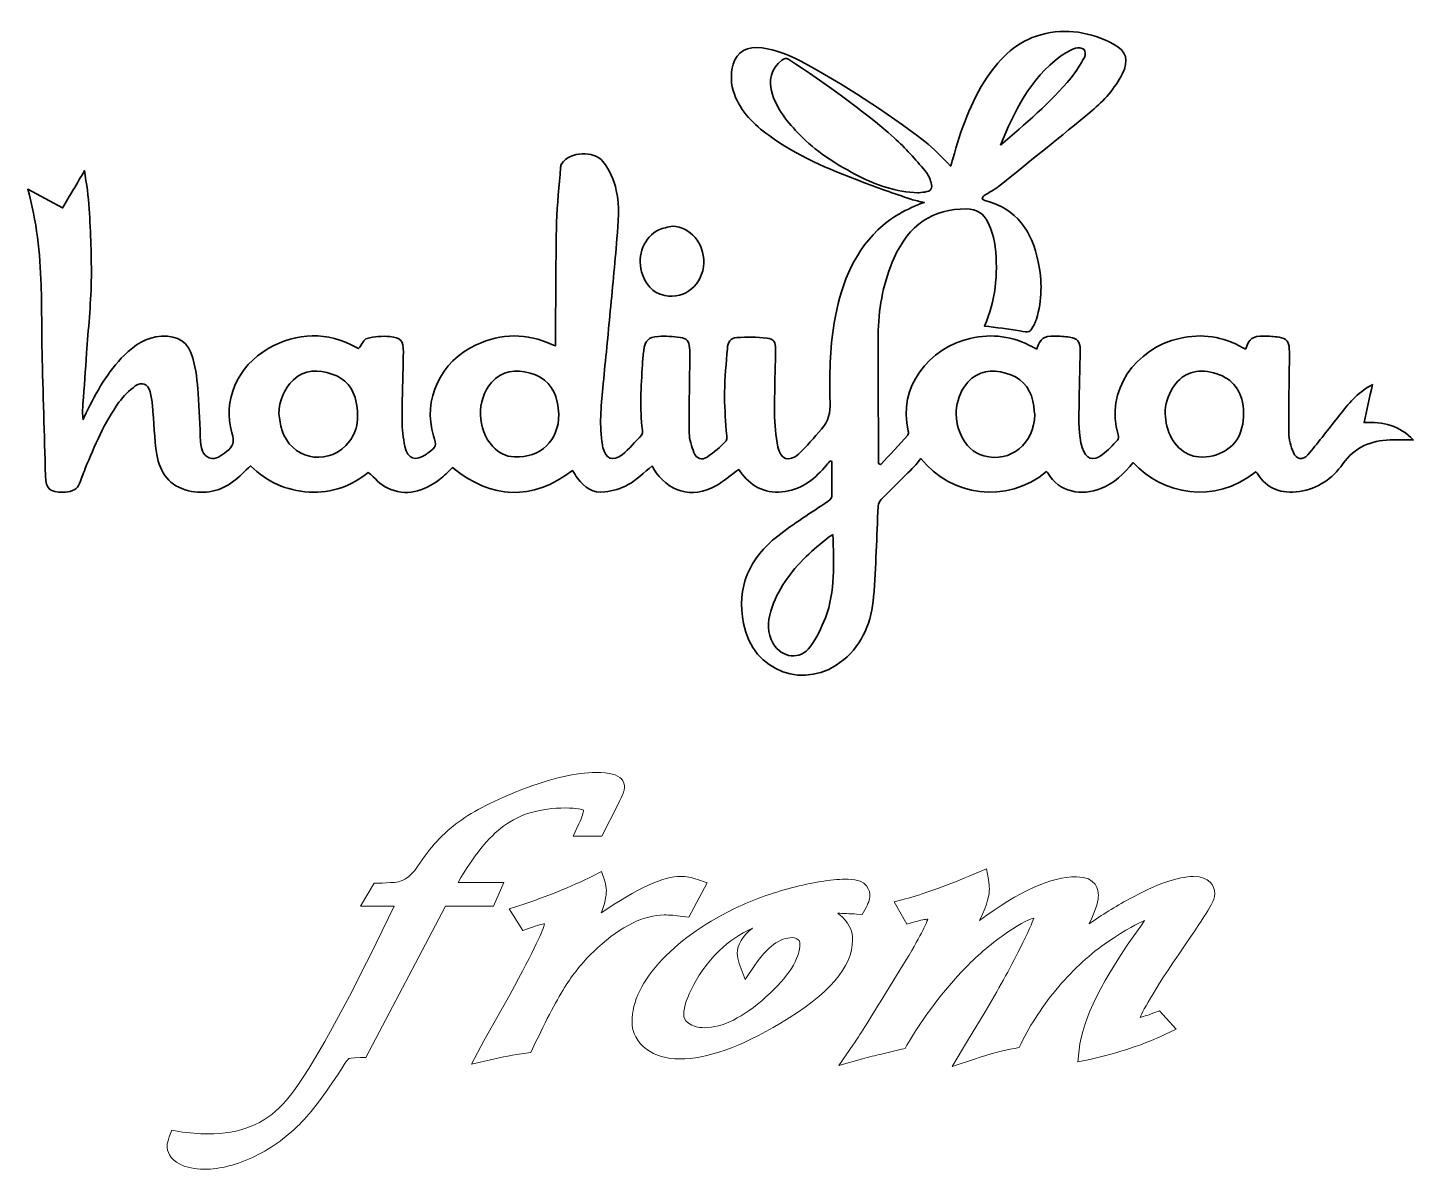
# Model space of a CAD drawing. Header units: inches. Extents: x 0.2 to 21.9, y -14.5 to -3.5.
# Drawn here: x 2.923 to 4.489, y -11.489 to -10.198 of the extents above; entities that cross this region are included whole.
import ezdxf

# ---------------------------------------------------------------- set-up
doc = ezdxf.new("R2010")
doc.units = ezdxf.units.IN
doc.header["$MEASUREMENT"] = 0
doc.layers.add('Layer 1', color=7, linetype='Continuous')

# ---------------------------------------------------------------- blocks, each defined once
blk = doc.blocks.new('block 3')
at = {"layer": 'Layer 1', "color": 140, "lineweight": 35, "true_color": 0x00adef}
for points, knots in [([(4.1727, -10.6897), (4.1624, -10.7023), (4.1513, -10.7133), (4.1361, -10.7192), (4.1147, -10.7275), (4.089, -10.724), (4.0761, -10.7012), (4.0758, -10.7007), (4.0752, -10.7004), (4.0748, -10.7), (4.0288, -10.7374), (3.967, -10.7275), (3.9326, -10.6852), (3.93, -10.6883), (3.9278, -10.6915), (3.925, -10.6943), (3.9127, -10.7067), (3.9002, -10.7189), (3.8879, -10.7314), (3.8861, -10.7333), (3.8846, -10.7363), (3.8844, -10.7389), (3.8826, -10.7731), (3.8819, -10.8073), (3.8792, -10.8414), (3.877, -10.8691), (3.8674, -10.8944), (3.8451, -10.9129), (3.8023, -10.9485), (3.7424, -10.9266), (3.732, -10.8716), (3.7242, -10.8306), (3.7386, -10.7979), (3.7707, -10.7729), (3.7889, -10.7587), (3.8086, -10.7464), (3.8278, -10.7335), (3.831, -10.7314), (3.8322, -10.7294), (3.8321, -10.7253), (3.8317, -10.7131), (3.832, -10.7008), (3.832, -10.6886), (3.8313, -10.6883), (3.8307, -10.6881), (3.83, -10.6879), (3.8287, -10.6894), (3.8275, -10.6909), (3.8261, -10.6925), (3.8135, -10.7073), (3.7994, -10.7196), (3.779, -10.7225), (3.7588, -10.7254), (3.7428, -10.7185), (3.7303, -10.7026), (3.7289, -10.7008), (3.7276, -10.6988), (3.7266, -10.6974), (3.7178, -10.7038), (3.7098, -10.711), (3.7007, -10.7161), (3.6737, -10.7311), (3.646, -10.723), (3.6304, -10.6964), (3.6297, -10.6952), (3.629, -10.6941), (3.6286, -10.6936), (3.6196, -10.7008), (3.6115, -10.7091), (3.6018, -10.7147), (3.5939, -10.7192), (3.5843, -10.7218), (3.5752, -10.723), (3.5621, -10.7247), (3.552, -10.7179), (3.5444, -10.7075), (3.5424, -10.7048), (3.5407, -10.7019), (3.5388, -10.6989), (3.4925, -10.7333), (3.4475, -10.7311), (3.403, -10.6955), (3.3982, -10.6999), (3.3935, -10.7048), (3.3881, -10.7089), (3.3702, -10.7226), (3.3505, -10.7286), (3.3291, -10.7184), (3.3213, -10.7147), (3.3153, -10.7073), (3.3078, -10.701), (3.2892, -10.7158), (3.2666, -10.7247), (3.2408, -10.7231), (3.2151, -10.7215), (3.1929, -10.7116), (3.1747, -10.6936), (3.1681, -10.6996), (3.1621, -10.7058), (3.1553, -10.7109), (3.1401, -10.7224), (3.1231, -10.7259), (3.1045, -10.7216), (3.0829, -10.7166), (3.0721, -10.7011), (3.0687, -10.6808), (3.0657, -10.6624), (3.0653, -10.6436), (3.0636, -10.625), (3.0631, -10.6198), (3.0625, -10.6146), (3.061, -10.6096), (3.0585, -10.6009), (3.0516, -10.5978), (3.0443, -10.6031), (3.0373, -10.6082), (3.0308, -10.6146), (3.0258, -10.6216), (3.0092, -10.6446), (2.9983, -10.6706), (2.9876, -10.6966), (2.985, -10.7029), (2.9831, -10.7095), (2.9801, -10.7156), (2.9789, -10.7181), (2.976, -10.7204), (2.9733, -10.7215), (2.97, -10.7228), (2.9662, -10.7231), (2.9626, -10.7232), (2.9474, -10.7236), (2.9433, -10.7198), (2.9428, -10.7048), (2.9414, -10.6579), (2.94, -10.6111), (2.9388, -10.5642), (2.9382, -10.5392), (2.9387, -10.5142), (2.9378, -10.4893), (2.9365, -10.453), (2.933, -10.4169), (2.9226, -10.3807), (2.9361, -10.3879), (2.9487, -10.3947), (2.962, -10.4018), (2.97, -10.3882), (2.9781, -10.3746), (2.987, -10.3595), (2.9889, -10.3751), (2.9915, -10.3889), (2.9922, -10.4027), (2.9936, -10.43), (2.995, -10.4574), (2.9945, -10.4847), (2.994, -10.5119), (2.9911, -10.5389), (2.9892, -10.566), (2.9879, -10.5851), (2.9865, -10.6042), (2.9851, -10.6232), (2.9847, -10.629), (2.9844, -10.6348), (2.9852, -10.6411), (2.9864, -10.6385), (2.9876, -10.636), (2.9889, -10.6334), (3.0003, -10.6098), (3.0131, -10.587), (3.0319, -10.5683), (3.0435, -10.5568), (3.0568, -10.5477), (3.0739, -10.5469), (3.0927, -10.5459), (3.1044, -10.5534), (3.1094, -10.5717), (3.1129, -10.5846), (3.1144, -10.5982), (3.1154, -10.6115), (3.1169, -10.6297), (3.117, -10.6481), (3.1182, -10.6663), (3.1186, -10.6735), (3.12, -10.6814), (3.1279, -10.6843), (3.1358, -10.6872), (3.1415, -10.6816), (3.1474, -10.6774), (3.155, -10.6719), (3.1568, -10.6663), (3.1536, -10.6562), (3.1425, -10.6204), (3.16, -10.5805), (3.1947, -10.5608), (3.2276, -10.5421), (3.2611, -10.5413), (3.2946, -10.5597), (3.2956, -10.5603), (3.2967, -10.5608), (3.2968, -10.5608), (3.3002, -10.5565), (3.3026, -10.5503), (3.3065, -10.5493), (3.3146, -10.5471), (3.3235, -10.5465), (3.332, -10.5473), (3.3447, -10.5485), (3.3475, -10.5519), (3.3474, -10.5648), (3.3472, -10.5906), (3.3459, -10.6163), (3.3459, -10.6421), (3.3458, -10.6519), (3.3471, -10.6618), (3.3492, -10.6714), (3.3524, -10.686), (3.3611, -10.6888), (3.3735, -10.6803), (3.3742, -10.6798), (3.3748, -10.6794), (3.3754, -10.6789), (3.3851, -10.6712), (3.3851, -10.6712), (3.3815, -10.6594), (3.369, -10.619), (3.3895, -10.575), (3.4299, -10.5565), (3.4583, -10.5435), (3.4869, -10.543), (3.5155, -10.5564), (3.5167, -10.5569), (3.518, -10.5572), (3.5195, -10.5577), (3.5195, -10.552), (3.5195, -10.5466), (3.5195, -10.5413), (3.5198, -10.5002), (3.5197, -10.4591), (3.5207, -10.4181), (3.5212, -10.3974), (3.5236, -10.3768), (3.5252, -10.3561), (3.5253, -10.3546), (3.5256, -10.3528), (3.5265, -10.3516), (3.536, -10.338), (3.5627, -10.3366), (3.5731, -10.3494), (3.5808, -10.3589), (3.5857, -10.3699), (3.5882, -10.3819), (3.5922, -10.4), (3.5906, -10.4183), (3.589, -10.4365), (3.5864, -10.4656), (3.5837, -10.4946), (3.5809, -10.5237), (3.5784, -10.5509), (3.5755, -10.5781), (3.573, -10.6053), (3.571, -10.6268), (3.5688, -10.6482), (3.5725, -10.6697), (3.5727, -10.6707), (3.5729, -10.6717), (3.5731, -10.6726), (3.5766, -10.6856), (3.5842, -10.6891), (3.5947, -10.6809), (3.603, -10.6744), (3.6098, -10.666), (3.617, -10.6583), (3.618, -10.6572), (3.6181, -10.6549), (3.6179, -10.6532), (3.6142, -10.6285), (3.6166, -10.6038), (3.6177, -10.5791), (3.6179, -10.5739), (3.6185, -10.5687), (3.6192, -10.5635), (3.6209, -10.5516), (3.624, -10.548), (3.6359, -10.5471), (3.644, -10.5465), (3.6523, -10.5472), (3.6605, -10.5482), (3.6675, -10.549), (3.6706, -10.5526), (3.6711, -10.5599), (3.6716, -10.5677), (3.6713, -10.5756), (3.6712, -10.5834), (3.671, -10.6078), (3.6703, -10.6321), (3.6707, -10.6564), (3.6708, -10.6638), (3.6732, -10.6714), (3.676, -10.6784), (3.6788, -10.6854), (3.6846, -10.6875), (3.6908, -10.6835), (3.6987, -10.6784), (3.706, -10.6719), (3.7125, -10.665), (3.7144, -10.6629), (3.7126, -10.6574), (3.7124, -10.6535), (3.7118, -10.6391), (3.7103, -10.6246), (3.7106, -10.6102), (3.7109, -10.5937), (3.7126, -10.5773), (3.7138, -10.5608), (3.7143, -10.5537), (3.7174, -10.5489), (3.7245, -10.5484), (3.7358, -10.5476), (3.7473, -10.5477), (3.7585, -10.549), (3.7666, -10.5499), (3.7684, -10.5533), (3.7683, -10.5616), (3.768, -10.5855), (3.767, -10.6095), (3.7672, -10.6334), (3.7673, -10.6464), (3.7683, -10.6596), (3.7709, -10.6722), (3.7737, -10.6862), (3.7836, -10.6896), (3.7943, -10.6802), (3.8039, -10.6718), (3.8116, -10.6613), (3.8203, -10.6518), (3.8281, -10.6431), (3.8304, -10.6331), (3.83, -10.6214), (3.829, -10.5914), (3.8297, -10.5614), (3.8347, -10.5317), (3.8413, -10.4921), (3.8544, -10.4555), (3.8841, -10.4267), (3.8989, -10.4123), (3.9165, -10.4026), (3.9365, -10.3956), (3.9314, -10.3944), (3.9263, -10.3936), (3.9214, -10.392), (3.9023, -10.3854), (3.8831, -10.3789), (3.8642, -10.3716), (3.828, -10.3578), (3.7922, -10.3429), (3.7606, -10.3197), (3.7439, -10.3074), (3.7291, -10.2933), (3.7217, -10.2732), (3.7176, -10.2621), (3.7173, -10.2507), (3.7203, -10.2394), (3.7241, -10.2251), (3.7367, -10.2184), (3.753, -10.2208), (3.7683, -10.2231), (3.7827, -10.2283), (3.7961, -10.2355), (3.8457, -10.262), (3.8926, -10.2927), (3.9372, -10.3267), (3.9477, -10.3347), (3.9564, -10.3449), (3.9663, -10.3544), (3.9671, -10.352), (3.968, -10.3491), (3.9688, -10.3462), (3.9777, -10.3137), (3.9889, -10.2821), (4.0077, -10.2539), (4.0227, -10.2315), (4.0415, -10.2133), (4.0684, -10.2059), (4.0971, -10.198), (4.1246, -10.203), (4.1505, -10.2165), (4.1654, -10.2243), (4.1681, -10.2351), (4.1603, -10.2504), (4.1519, -10.2668), (4.1398, -10.2805), (4.1259, -10.2921), (4.0911, -10.321), (4.0558, -10.3492), (4.0205, -10.3775), (4.0155, -10.3815), (4.0096, -10.3844), (4.0042, -10.3879), (4.0031, -10.3887), (4.0024, -10.3902), (4.0016, -10.3913), (4.0027, -10.392), (4.0037, -10.393), (4.0049, -10.3933), (4.041, -10.4025), (4.0583, -10.4283), (4.0654, -10.4626), (4.0699, -10.4843), (4.0698, -10.5061), (4.0633, -10.5276), (4.0627, -10.5295), (4.0619, -10.5314), (4.061, -10.5332), (4.0563, -10.5428), (4.0551, -10.5428), (4.0446, -10.5409), (4.0313, -10.5385), (4.0178, -10.5372), (4.0045, -10.5354), (4.0169, -10.5072), (4.0201, -10.4769), (4.0168, -10.4459), (4.0158, -10.4363), (4.0123, -10.4268), (4.0084, -10.4179), (4.0041, -10.4079), (3.9953, -10.4033), (3.9842, -10.403), (3.9466, -10.4023), (3.9188, -10.4211), (3.9024, -10.4584), (3.8909, -10.4845), (3.8851, -10.512), (3.8845, -10.5403), (3.8837, -10.5821), (3.8846, -10.624), (3.8847, -10.6659), (3.8847, -10.6742), (3.8847, -10.6826), (3.8847, -10.6909), (3.8856, -10.6913), (3.8865, -10.6917), (3.8874, -10.6921), (3.8976, -10.681), (3.9079, -10.6698), (3.918, -10.6586), (3.9188, -10.6577), (3.9186, -10.6556), (3.9183, -10.6542), (3.9063, -10.6042), (3.942, -10.5599), (3.9885, -10.5493), (4.0131, -10.5437), (4.0367, -10.5467), (4.059, -10.559), (4.0604, -10.5597), (4.0618, -10.5604), (4.0633, -10.5612), (4.0634, -10.5612), (4.0636, -10.5612), (4.0638, -10.5612), (4.0679, -10.5492), (4.071, -10.5468), (4.084, -10.5468), (4.0896, -10.5468), (4.0953, -10.5471), (4.1008, -10.548), (4.1099, -10.5494), (4.1128, -10.5527), (4.1127, -10.5621), (4.1125, -10.5841), (4.1117, -10.606), (4.1115, -10.6279), (4.1113, -10.643), (4.1106, -10.6581), (4.1151, -10.6728), (4.1192, -10.686), (4.1271, -10.689), (4.1382, -10.6807), (4.1444, -10.6761), (4.1496, -10.6701), (4.1549, -10.6644), (4.1561, -10.6631), (4.1564, -10.6602), (4.1558, -10.6584), (4.1409, -10.6089), (4.175, -10.5606), (4.2252, -10.5493), (4.2504, -10.5436), (4.2743, -10.5468), (4.2968, -10.5599), (4.2975, -10.5603), (4.2982, -10.5607), (4.2989, -10.561), (4.2993, -10.5611), (4.2997, -10.561), (4.3001, -10.561), (4.3044, -10.5491), (4.3075, -10.5468), (4.3203, -10.5468), (4.3261, -10.5468), (4.3319, -10.5471), (4.3377, -10.548), (4.346, -10.5494), (4.3488, -10.5528), (4.3493, -10.5615), (4.3496, -10.5681), (4.3494, -10.5748), (4.3493, -10.5814), (4.349, -10.6064), (4.3483, -10.6313), (4.3487, -10.6562), (4.3488, -10.6636), (4.3511, -10.6713), (4.3539, -10.6783), (4.3571, -10.6863), (4.3645, -10.6877), (4.3701, -10.6811), (4.3812, -10.6682), (4.3915, -10.6545), (4.4021, -10.6411), (4.4122, -10.6283), (4.422, -10.6152), (4.4358, -10.606), (4.4378, -10.6047), (4.4399, -10.6036), (4.4433, -10.6016), (4.44, -10.6166), (4.437, -10.6302), (4.4338, -10.6445), (4.4553, -10.6432), (4.4742, -10.6481), (4.4895, -10.6641), (4.4808, -10.6641), (4.472, -10.6638), (4.4633, -10.6641), (4.4413, -10.665), (4.4231, -10.6724), (4.4097, -10.6913), (4.3979, -10.7081), (4.3816, -10.7193), (4.3607, -10.7224), (4.3405, -10.7254), (4.3241, -10.7198), (4.3129, -10.7019), (4.3125, -10.7013), (4.3119, -10.7007), (4.3114, -10.7002), (4.2645, -10.7381), (4.2055, -10.7255), (4.1727, -10.6897)], [0, 0, 0, 0, 1, 1, 1, 2, 2, 2, 3, 3, 3, 4, 4, 4, 5, 5, 5, 6, 6, 6, 7, 7, 7, 8, 8, 8, 9, 9, 9, 10, 10, 10, 11, 11, 11, 12, 12, 12, 13, 13, 13, 14, 14, 14, 15, 15, 15, 16, 16, 16, 17, 17, 17, 18, 18, 18, 19, 19, 19, 20, 20, 20, 21, 21, 21, 22, 22, 22, 23, 23, 23, 24, 24, 24, 25, 25, 25, 26, 26, 26, 27, 27, 27, 28, 28, 28, 29, 29, 29, 30, 30, 30, 31, 31, 31, 32, 32, 32, 33, 33, 33, 34, 34, 34, 35, 35, 35, 36, 36, 36, 37, 37, 37, 38, 38, 38, 39, 39, 39, 40, 40, 40, 41, 41, 41, 42, 42, 42, 43, 43, 43, 44, 44, 44, 45, 45, 45, 46, 46, 46, 47, 47, 47, 48, 48, 48, 49, 49, 49, 50, 50, 50, 51, 51, 51, 52, 52, 52, 53, 53, 53, 54, 54, 54, 55, 55, 55, 56, 56, 56, 57, 57, 57, 58, 58, 58, 59, 59, 59, 60, 60, 60, 61, 61, 61, 62, 62, 62, 63, 63, 63, 64, 64, 64, 65, 65, 65, 66, 66, 66, 67, 67, 67, 68, 68, 68, 69, 69, 69, 70, 70, 70, 71, 71, 71, 72, 72, 72, 73, 73, 73, 74, 74, 74, 75, 75, 75, 76, 76, 76, 77, 77, 77, 78, 78, 78, 79, 79, 79, 80, 80, 80, 81, 81, 81, 82, 82, 82, 83, 83, 83, 84, 84, 84, 85, 85, 85, 86, 86, 86, 87, 87, 87, 88, 88, 88, 89, 89, 89, 90, 90, 90, 91, 91, 91, 92, 92, 92, 93, 93, 93, 94, 94, 94, 95, 95, 95, 96, 96, 96, 97, 97, 97, 98, 98, 98, 99, 99, 99, 100, 100, 100, 101, 101, 101, 102, 102, 102, 103, 103, 103, 104, 104, 104, 105, 105, 105, 106, 106, 106, 107, 107, 107, 108, 108, 108, 109, 109, 109, 110, 110, 110, 111, 111, 111, 112, 112, 112, 113, 113, 113, 114, 114, 114, 115, 115, 115, 116, 116, 116, 117, 117, 117, 118, 118, 118, 119, 119, 119, 120, 120, 120, 121, 121, 121, 122, 122, 122, 123, 123, 123, 124, 124, 124, 125, 125, 125, 126, 126, 126, 127, 127, 127, 128, 128, 128, 129, 129, 129, 130, 130, 130, 131, 131, 131, 132, 132, 132, 133, 133, 133, 134, 134, 134, 135, 135, 135, 136, 136, 136, 137, 137, 137, 138, 138, 138, 139, 139, 139, 140, 140, 140, 141, 141, 141, 142, 142, 142, 143, 143, 143, 144, 144, 144, 145, 145, 145, 146, 146, 146, 147, 147, 147, 148, 148, 148, 149, 149, 149, 150, 150, 150, 151, 151, 151, 152, 152, 152, 153, 153, 153, 154, 154, 154, 155, 155, 155, 156, 156, 156, 157, 157, 157, 158, 158, 158, 159, 159, 159, 160, 160, 160, 161, 161, 161, 162, 162, 162, 163, 163, 163, 164, 164, 164, 165, 165, 165, 166, 166, 166, 167, 167, 167, 168, 168, 168, 169, 169, 169, 170, 170, 170, 171, 171, 171, 172, 172, 172, 173, 173, 173, 174, 174, 174, 175, 175, 175, 176, 176, 176, 177, 177, 177, 178, 178, 178, 179, 179, 179, 180, 180, 180, 181, 181, 181, 182, 182, 182, 183, 183, 183, 183]), ([(4.0226, -10.3307), (4.0509, -10.3069), (4.0787, -10.2828), (4.1025, -10.2546), (4.1084, -10.2476), (4.1131, -10.2395), (4.1176, -10.2315), (4.1189, -10.2293), (4.1188, -10.2241), (4.1172, -10.2228), (4.1149, -10.221), (4.1102, -10.2201), (4.1074, -10.2212), (4.1015, -10.2234), (4.0957, -10.2265), (4.0906, -10.2303), (4.0563, -10.2558), (4.0383, -10.2924), (4.0226, -10.3307)], [0, 0, 0, 0, 1, 1, 1, 2, 2, 2, 3, 3, 3, 4, 4, 4, 5, 5, 5, 6, 6, 6, 6]), ([(3.9293, -10.3848), (3.9308, -10.3846), (3.934, -10.3842), (3.9372, -10.3838), (3.9441, -10.3828), (3.9463, -10.3799), (3.9442, -10.3732), (3.9427, -10.3685), (3.9408, -10.3634), (3.9376, -10.3598), (3.9263, -10.347), (3.9152, -10.3339), (3.9025, -10.3226), (3.8655, -10.2896), (3.8247, -10.2615), (3.7835, -10.2339), (3.7802, -10.2317), (3.778, -10.233), (3.7755, -10.2348), (3.7634, -10.2441), (3.7594, -10.258), (3.7648, -10.2737), (3.7715, -10.2931), (3.7846, -10.3081), (3.7988, -10.3222), (3.8173, -10.3405), (3.8393, -10.3539), (3.8623, -10.3657), (3.8828, -10.3762), (3.9043, -10.3837), (3.9293, -10.3848)], [0, 0, 0, 0, 1, 1, 1, 2, 2, 2, 3, 3, 3, 4, 4, 4, 5, 5, 5, 6, 6, 6, 7, 7, 7, 8, 8, 8, 9, 9, 9, 10, 10, 10, 10]), ([(3.6517, -10.4223), (3.6725, -10.4237), (3.6877, -10.4414), (3.6871, -10.464), (3.6863, -10.4883), (3.6661, -10.5056), (3.6431, -10.5009), (3.6286, -10.4979), (3.6207, -10.4878), (3.6168, -10.474), (3.6115, -10.4551), (3.6197, -10.4345), (3.6363, -10.4266), (3.641, -10.4244), (3.6465, -10.4237), (3.6517, -10.4223)], [0, 0, 0, 0, 1, 1, 1, 2, 2, 2, 3, 3, 3, 4, 4, 4, 5, 5, 5, 5]), ([(3.2065, -10.6347), (3.2077, -10.6408), (3.2083, -10.6471), (3.2101, -10.6529), (3.2201, -10.6849), (3.2587, -10.6943), (3.2823, -10.6705), (3.2959, -10.6568), (3.2977, -10.6397), (3.2942, -10.6218), (3.2912, -10.606), (3.282, -10.5946), (3.2666, -10.5896), (3.2512, -10.5846), (3.2359, -10.584), (3.223, -10.5962), (3.2121, -10.6065), (3.2073, -10.6197), (3.2065, -10.6347)], [0, 0, 0, 0, 1, 1, 1, 2, 2, 2, 3, 3, 3, 4, 4, 4, 5, 5, 5, 6, 6, 6, 6]), ([(3.5233, -10.635), (3.5228, -10.6304), (3.5226, -10.6257), (3.5215, -10.6213), (3.5177, -10.6044), (3.5076, -10.593), (3.4907, -10.5885), (3.4742, -10.5842), (3.4591, -10.5858), (3.4471, -10.5993), (3.4298, -10.6189), (3.4305, -10.6527), (3.4486, -10.6717), (3.4552, -10.6786), (3.4633, -10.683), (3.473, -10.6834), (3.5032, -10.6844), (3.523, -10.6652), (3.5233, -10.635)], [0, 0, 0, 0, 1, 1, 1, 2, 2, 2, 3, 3, 3, 4, 4, 4, 5, 5, 5, 6, 6, 6, 6]), ([(4.0614, -10.6353), (4.0607, -10.6303), (4.0605, -10.6252), (4.0594, -10.6204), (4.0555, -10.6037), (4.0451, -10.5928), (4.0285, -10.5885), (4.0125, -10.5843), (3.9978, -10.5859), (3.9858, -10.5988), (3.9718, -10.6138), (3.9685, -10.6399), (3.9782, -10.6591), (3.9837, -10.6702), (3.9916, -10.6788), (4.0039, -10.6821), (4.0341, -10.6905), (4.0612, -10.6682), (4.0614, -10.6353)], [0, 0, 0, 0, 1, 1, 1, 2, 2, 2, 3, 3, 3, 4, 4, 4, 5, 5, 5, 6, 6, 6, 6]), ([(4.2088, -10.6343), (4.2094, -10.6391), (4.2097, -10.6439), (4.2108, -10.6486), (4.2152, -10.6679), (4.2306, -10.6825), (4.2469, -10.6834), (4.2697, -10.6845), (4.2882, -10.6733), (4.2946, -10.6542), (4.2981, -10.6435), (4.2985, -10.6326), (4.2963, -10.6215), (4.2927, -10.6035), (4.2798, -10.5912), (4.2601, -10.5874), (4.2416, -10.5838), (4.2269, -10.5899), (4.2172, -10.6057), (4.2118, -10.6144), (4.2089, -10.6239), (4.2088, -10.6343)], [0, 0, 0, 0, 1, 1, 1, 2, 2, 2, 3, 3, 3, 4, 4, 4, 5, 5, 5, 6, 6, 6, 7, 7, 7, 7]), ([(3.8332, -10.7712), (3.8309, -10.7726), (3.8292, -10.7733), (3.8279, -10.7745), (3.8195, -10.7816), (3.8106, -10.7883), (3.8028, -10.7961), (3.7852, -10.8137), (3.7703, -10.8333), (3.763, -10.8577), (3.7593, -10.8702), (3.7588, -10.8825), (3.7657, -10.8943), (3.7756, -10.9111), (3.7961, -10.9135), (3.8075, -10.898), (3.8147, -10.8882), (3.8203, -10.8767), (3.8247, -10.8652), (3.8362, -10.8352), (3.8339, -10.8036), (3.8332, -10.7712)], [0, 0, 0, 0, 1, 1, 1, 2, 2, 2, 3, 3, 3, 4, 4, 4, 5, 5, 5, 6, 6, 6, 7, 7, 7, 7])]:
    blk.add_open_spline(points, degree=3, knots=knots, dxfattribs=at)
blk = doc.blocks.new('block 9')
at = {"layer": 'Layer 1', "color": 140, "lineweight": 9, "true_color": 0x00adef}
for points, knots in [([(3.1221, -11.4889), (3.1115, -11.4889), (3.1023, -11.487), (3.0949, -11.4831), (3.0828, -11.477), (3.0803, -11.4685), (3.0803, -11.4625), (3.0803, -11.4596), (3.0811, -11.4564), (3.0827, -11.4523), (3.0827, -11.4523), (3.0856, -11.4448), (3.0856, -11.4448), (3.0856, -11.4448), (3.0936, -11.4461), (3.0936, -11.4461), (3.1049, -11.448), (3.1159, -11.4489), (3.1264, -11.4489), (3.1626, -11.4489), (3.1902, -11.438), (3.2111, -11.4154), (3.233, -11.3918), (3.2662, -11.3352), (3.3097, -11.247), (3.3097, -11.247), (3.3372, -11.1915), (3.3372, -11.1915), (3.3372, -11.1915), (3.2989, -11.1915), (3.2989, -11.1915), (3.2989, -11.1915), (3.3143, -11.1653), (3.3143, -11.1653), (3.3143, -11.1653), (3.324, -11.1653), (3.324, -11.1653), (3.324, -11.1653), (3.3328, -11.1648), (3.3328, -11.1648), (3.3455, -11.1648), (3.3553, -11.1589), (3.3634, -11.1466), (3.377, -11.1257), (3.3927, -11.1086), (3.4101, -11.0959), (3.4271, -11.0835), (3.4511, -11.0712), (3.4815, -11.0594), (3.5148, -11.0467), (3.543, -11.0403), (3.5653, -11.0403), (3.581, -11.0403), (3.5893, -11.0424), (3.594, -11.0475), (3.5966, -11.0504), (3.5979, -11.0541), (3.5975, -11.0579), (3.5971, -11.0609), (3.5958, -11.0647), (3.5902, -11.0759), (3.5902, -11.0759), (3.5718, -11.1124), (3.5718, -11.1124), (3.5718, -11.1124), (3.5394, -11.1124), (3.5394, -11.1124), (3.5394, -11.1124), (3.546, -11.0982), (3.546, -11.0982), (3.5499, -11.0899), (3.551, -11.0853), (3.5513, -11.083), (3.5495, -11.0821), (3.5442, -11.0803), (3.5305, -11.0803), (3.5028, -11.0803), (3.4794, -11.0871), (3.461, -11.1006), (3.4438, -11.1132), (3.4264, -11.1347), (3.4094, -11.1646), (3.4094, -11.1646), (3.4609, -11.1646), (3.4609, -11.1646), (3.4609, -11.1646), (3.4493, -11.1915), (3.4493, -11.1915), (3.4493, -11.1915), (3.395, -11.1915), (3.395, -11.1915), (3.395, -11.1915), (3.3049, -11.3626), (3.3049, -11.3626), (3.3049, -11.3626), (3.2988, -11.3626), (3.2988, -11.3626), (3.2886, -11.3626), (3.2859, -11.3637), (3.2858, -11.3637), (3.2858, -11.3637), (3.2858, -11.3637), (3.2858, -11.3637), (3.2858, -11.3637), (3.284, -11.3649), (3.2805, -11.3705), (3.2615, -11.4005), (3.2459, -11.4216), (3.2327, -11.4351), (3.2175, -11.4513), (3.1996, -11.4644), (3.1797, -11.4741), (3.1595, -11.484), (3.1401, -11.4889), (3.1221, -11.4889)], [0, 0, 0, 0, 1, 1, 1, 2, 2, 2, 3, 3, 3, 4, 4, 4, 5, 5, 5, 6, 6, 6, 7, 7, 7, 8, 8, 8, 9, 9, 9, 10, 10, 10, 11, 11, 11, 12, 12, 12, 13, 13, 13, 14, 14, 14, 15, 15, 15, 16, 16, 16, 17, 17, 17, 18, 18, 18, 19, 19, 19, 20, 20, 20, 21, 21, 21, 22, 22, 22, 23, 23, 23, 24, 24, 24, 25, 25, 25, 26, 26, 26, 27, 27, 27, 28, 28, 28, 29, 29, 29, 30, 30, 30, 31, 31, 31, 32, 32, 32, 33, 33, 33, 34, 34, 34, 35, 35, 35, 36, 36, 36, 37, 37, 37, 38, 38, 38, 38]), ([(3.4385, -11.3438), (3.4385, -11.3438), (3.4677, -11.2916), (3.4677, -11.2916), (3.4972, -11.2381), (3.5052, -11.2183), (3.5072, -11.2112), (3.5049, -11.2116), (3.5, -11.2129), (3.4901, -11.2163), (3.4901, -11.2163), (3.4825, -11.219), (3.4825, -11.219), (3.4825, -11.219), (3.4672, -11.1945), (3.4672, -11.1945), (3.4672, -11.1945), (3.4793, -11.1905), (3.4793, -11.1905), (3.5095, -11.1807), (3.537, -11.1695), (3.5612, -11.1574), (3.5612, -11.1574), (3.5716, -11.1522), (3.5716, -11.1522), (3.5716, -11.1522), (3.5751, -11.1633), (3.5751, -11.1633), (3.5764, -11.1671), (3.577, -11.1705), (3.577, -11.1737), (3.577, -11.1805), (3.5751, -11.1887), (3.5711, -11.1989), (3.6118, -11.1712), (3.6415, -11.1577), (3.6614, -11.1577), (3.6671, -11.1577), (3.6734, -11.1589), (3.68, -11.1612), (3.68, -11.1612), (3.691, -11.165), (3.691, -11.165), (3.691, -11.165), (3.6703, -11.204), (3.6703, -11.204), (3.6703, -11.204), (3.6634, -11.203), (3.6634, -11.203), (3.6553, -11.2019), (3.6483, -11.2013), (3.6425, -11.2013), (3.6196, -11.2013), (3.5942, -11.2138), (3.5671, -11.2384), (3.5541, -11.2503), (3.5427, -11.2636), (3.5334, -11.2777), (3.5239, -11.292), (3.5118, -11.3145), (3.4974, -11.3445), (3.4974, -11.3445), (3.4914, -11.3569), (3.4914, -11.3569), (3.4914, -11.3569), (3.4862, -11.3576), (3.4862, -11.3576), (3.4722, -11.3596), (3.4587, -11.3621), (3.4459, -11.3651), (3.4459, -11.3651), (3.4243, -11.37), (3.4243, -11.37), (3.4243, -11.37), (3.4385, -11.3438), (3.4385, -11.3438)], [0, 0, 0, 0, 1, 1, 1, 2, 2, 2, 3, 3, 3, 4, 4, 4, 5, 5, 5, 6, 6, 6, 7, 7, 7, 8, 8, 8, 9, 9, 9, 10, 10, 10, 11, 11, 11, 12, 12, 12, 13, 13, 13, 14, 14, 14, 15, 15, 15, 16, 16, 16, 17, 17, 17, 18, 18, 18, 19, 19, 19, 20, 20, 20, 21, 21, 21, 22, 22, 22, 23, 23, 23, 24, 24, 24, 25, 25, 25, 25]), ([(3.9852, -11.3435), (3.9852, -11.3435), (4.0052, -11.3107), (4.0052, -11.3107), (4.0197, -11.2866), (4.0329, -11.2627), (4.0446, -11.2396), (4.0547, -11.2196), (4.0587, -11.2097), (4.0603, -11.2049), (4.0565, -11.2058), (4.0479, -11.209), (4.0307, -11.2209), (4.0138, -11.2324), (3.9979, -11.2458), (3.9834, -11.2607), (3.958, -11.287), (3.9356, -11.3166), (3.9169, -11.3486), (3.9169, -11.3486), (3.9147, -11.3524), (3.9147, -11.3524), (3.9147, -11.3524), (3.9067, -11.354), (3.9061, -11.3542), (3.9061, -11.3542), (3.8881, -11.3586), (3.8881, -11.3586), (3.8811, -11.3602), (3.8739, -11.362), (3.8666, -11.364), (3.8666, -11.364), (3.8398, -11.3714), (3.8398, -11.3714), (3.8398, -11.3714), (3.8557, -11.3487), (3.8557, -11.3487), (3.8609, -11.3411), (3.8713, -11.3248), (3.8865, -11.3001), (3.8865, -11.3001), (3.9124, -11.2582), (3.9124, -11.2582), (3.9326, -11.2251), (3.9387, -11.2115), (3.9404, -11.2061), (3.938, -11.2062), (3.9331, -11.2069), (3.9244, -11.2096), (3.9244, -11.2096), (3.9167, -11.2119), (3.9167, -11.2119), (3.9167, -11.2119), (3.9026, -11.1865), (3.9026, -11.1865), (3.9026, -11.1865), (3.9151, -11.1832), (3.9151, -11.1832), (3.9336, -11.1783), (3.9582, -11.1696), (3.988, -11.1571), (3.988, -11.1571), (4.0067, -11.1491), (4.0067, -11.1491), (4.0067, -11.1491), (4.009, -11.1614), (4.009, -11.1614), (4.0098, -11.1657), (4.0101, -11.169), (4.0101, -11.1719), (4.0101, -11.1779), (4.0086, -11.1876), (3.9991, -11.2075), (4.0439, -11.1744), (4.0799, -11.1581), (4.1085, -11.1581), (4.1316, -11.1581), (4.1334, -11.174), (4.1334, -11.1788), (4.1334, -11.1843), (4.1319, -11.193), (4.123, -11.2114), (4.1374, -11.2012), (4.1524, -11.1919), (4.1679, -11.1834), (4.1994, -11.1663), (4.2233, -11.1579), (4.2411, -11.1579), (4.2587, -11.1579), (4.265, -11.1679), (4.265, -11.1773), (4.265, -11.1823), (4.263, -11.1898), (4.238, -11.2255), (4.1967, -11.2853), (4.1843, -11.3083), (4.1806, -11.3171), (4.1833, -11.3165), (4.188, -11.3152), (4.1961, -11.3121), (4.1961, -11.3121), (4.2024, -11.3096), (4.2024, -11.3096), (4.2024, -11.3096), (4.2214, -11.3304), (4.2214, -11.3304), (4.2214, -11.3304), (4.2093, -11.3362), (4.2093, -11.3362), (4.1853, -11.3478), (4.1565, -11.3574), (4.1236, -11.3646), (4.1236, -11.3646), (4.11, -11.3676), (4.11, -11.3676), (4.11, -11.3676), (4.1115, -11.3537), (4.1115, -11.3537), (4.1153, -11.3193), (4.1381, -11.2736), (4.1813, -11.2139), (4.1813, -11.2139), (4.1857, -11.2077), (4.1857, -11.2077), (4.1781, -11.2107), (4.1653, -11.2175), (4.1439, -11.2319), (4.1245, -11.245), (4.1059, -11.262), (4.0885, -11.2824), (4.0711, -11.303), (4.0567, -11.3246), (4.0459, -11.3467), (4.0459, -11.3467), (4.0437, -11.3513), (4.0437, -11.3513), (4.0437, -11.3513), (4.0386, -11.3522), (4.0386, -11.3522), (4.026, -11.3544), (4.0108, -11.3585), (3.9933, -11.3643), (3.9933, -11.3643), (3.9681, -11.3728), (3.9681, -11.3728), (3.9681, -11.3728), (3.9852, -11.3435), (3.9852, -11.3435)], [0, 0, 0, 0, 1, 1, 1, 2, 2, 2, 3, 3, 3, 4, 4, 4, 5, 5, 5, 6, 6, 6, 7, 7, 7, 8, 8, 8, 9, 9, 9, 10, 10, 10, 11, 11, 11, 12, 12, 12, 13, 13, 13, 14, 14, 14, 15, 15, 15, 16, 16, 16, 17, 17, 17, 18, 18, 18, 19, 19, 19, 20, 20, 20, 21, 21, 21, 22, 22, 22, 23, 23, 23, 24, 24, 24, 25, 25, 25, 26, 26, 26, 27, 27, 27, 28, 28, 28, 29, 29, 29, 30, 30, 30, 31, 31, 31, 32, 32, 32, 33, 33, 33, 34, 34, 34, 35, 35, 35, 36, 36, 36, 37, 37, 37, 38, 38, 38, 39, 39, 39, 40, 40, 40, 41, 41, 41, 42, 42, 42, 43, 43, 43, 44, 44, 44, 45, 45, 45, 46, 46, 46, 47, 47, 47, 48, 48, 48, 49, 49, 49, 49]), ([(3.6597, -11.3642), (3.645, -11.3642), (3.6325, -11.3604), (3.6225, -11.3531), (3.6117, -11.3451), (3.606, -11.3344), (3.606, -11.3221), (3.606, -11.2992), (3.6176, -11.2754), (3.6404, -11.2514), (3.6623, -11.2284), (3.6914, -11.2083), (3.7268, -11.1918), (3.7463, -11.1828), (3.7678, -11.1753), (3.7908, -11.1696), (3.8139, -11.1638), (3.8339, -11.1608), (3.8504, -11.1608), (3.8732, -11.1608), (3.875, -11.1751), (3.875, -11.1795), (3.875, -11.1837), (3.8732, -11.1886), (3.8693, -11.1954), (3.8693, -11.1954), (3.8662, -11.2008), (3.8662, -11.2008), (3.8662, -11.2008), (3.86, -11.2004), (3.86, -11.2004), (3.852, -11.1999), (3.8448, -11.1995), (3.8386, -11.1994), (3.8394, -11.2), (3.8402, -11.2005), (3.841, -11.2012), (3.8504, -11.2086), (3.8554, -11.2183), (3.8554, -11.2294), (3.8554, -11.2604), (3.8287, -11.2912), (3.7739, -11.3236), (3.7282, -11.3509), (3.6908, -11.3642), (3.6597, -11.3642)], [0, 0, 0, 0, 1, 1, 1, 2, 2, 2, 3, 3, 3, 4, 4, 4, 5, 5, 5, 6, 6, 6, 7, 7, 7, 8, 8, 8, 9, 9, 9, 10, 10, 10, 11, 11, 11, 12, 12, 12, 13, 13, 13, 14, 14, 14, 15, 15, 15, 15]), ([(3.7422, -11.2162), (3.7279, -11.2228), (3.7155, -11.2312), (3.7049, -11.2415), (3.6935, -11.2526), (3.6837, -11.2656), (3.6758, -11.28), (3.6683, -11.2938), (3.6645, -11.3052), (3.6645, -11.3139), (3.6645, -11.3166), (3.6651, -11.3202), (3.6699, -11.3238), (3.6745, -11.3272), (3.6804, -11.3288), (3.688, -11.3288), (3.7083, -11.3288), (3.7317, -11.3172), (3.7575, -11.2941), (3.783, -11.2714), (3.7959, -11.251), (3.7959, -11.2334), (3.7959, -11.232), (3.7956, -11.2307), (3.7939, -11.2293), (3.7921, -11.2276), (3.7901, -11.2269), (3.7874, -11.2269), (3.7733, -11.2269), (3.759, -11.2375), (3.7449, -11.2582), (3.7449, -11.2582), (3.7341, -11.2743), (3.7341, -11.2743), (3.7341, -11.2743), (3.7273, -11.2561), (3.7273, -11.2561), (3.7258, -11.252), (3.725, -11.2482), (3.725, -11.2448), (3.725, -11.2349), (3.7307, -11.2255), (3.7422, -11.2162)], [0, 0, 0, 0, 1, 1, 1, 2, 2, 2, 3, 3, 3, 4, 4, 4, 5, 5, 5, 6, 6, 6, 7, 7, 7, 8, 8, 8, 9, 9, 9, 10, 10, 10, 11, 11, 11, 12, 12, 12, 13, 13, 13, 14, 14, 14, 14])]:
    blk.add_open_spline(points, degree=3, knots=knots, dxfattribs=at)

msp = doc.modelspace()

# ---------------------------------------------------------------- block references
at = {"layer": 'Layer 1'}
for name in ['block 3', 'block 9']:
    msp.add_blockref(name, (0, 0), dxfattribs=at)

doc.saveas('drawing.dxf')
